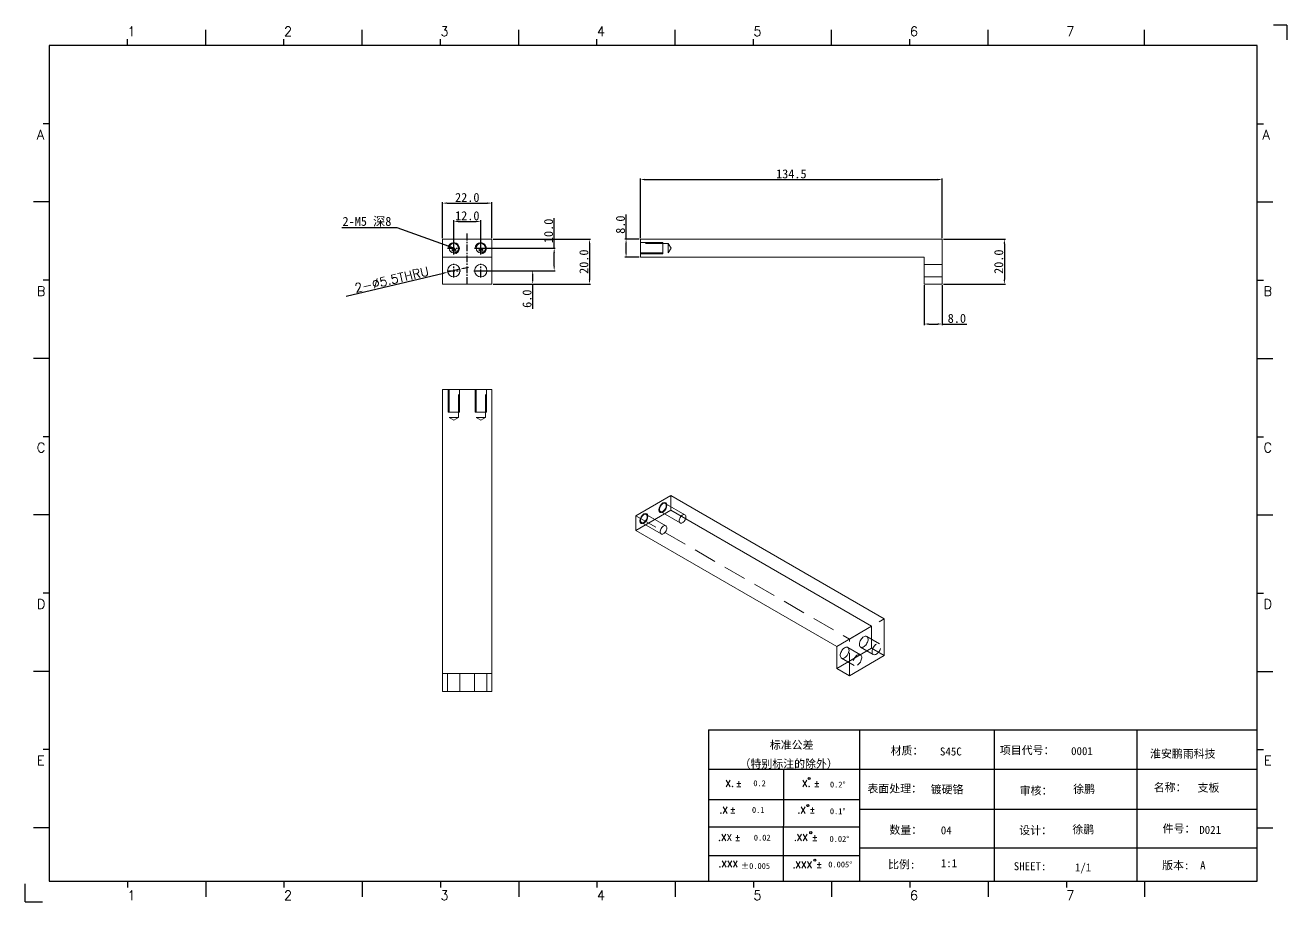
# Model space of a CAD drawing. Extents: x 83 to 30050, y -7164 to 695.
# Drawn here: x 27277 to 27839, y -3847 to -3456 of the extents above; entities that cross this region are included whole.
import ezdxf
from ezdxf.enums import TextEntityAlignment as Align

# ---------------------------------------------------------------- set-up
doc = ezdxf.new("R2010")
doc.units = 0
doc.header["$LTSCALE"] = 8
doc.header["$MEASUREMENT"] = 0
doc.header["$PDSIZE"] = 5
doc.linetypes.add('CENTER', pattern=[2, 1.25, -0.25, 0.25, -0.25])
doc.linetypes.add('HIDDEN', pattern=[1.905, 1.27, -0.635])
doc.layers.get('0').update_dxf_attribs({"linetype": 'CONTINUOUS'})
doc.layers.get('Defpoints').update_dxf_attribs({"linetype": 'CONTINUOUS'})
doc.layers.add('41', color=3, linetype='CONTINUOUS')
doc.layers.add('dim', color=82, linetype='CONTINUOUS', lineweight=9)
doc.layers.add('screw', color=33, linetype='CONTINUOUS', lineweight=13)
doc.styles.add('SIMPLEX', font='SIMPLEX')
doc.styles.get("Standard").update_dxf_attribs({"font": '', "height": 4})
doc.styles.add('TXT', font='txt.shx', dxfattribs={"bigfont": 'gbcbig.shx'})
doc.styles.get('Standard').set_extended_font_data('SimSun')
doc.dimstyles.new('ISO-25', dxfattribs={"dimtxt": 6, "dimasz": 2.5, "dimexe": 1.25, "dimexo": 0.625, "dimtad": 1, "dimdec": 1, "dimzin": 1, "dimdsep": 46, "dimtxsty": 'Standard', "dimcen": 2.5, "dimadec": 0, "dimazin": 0, "dimtm": 1e-09, "dimtfac": 1, "dimtdec": 1, "dimtmove": 0, "dimatfit": 3, "dimfxl": 1, "dimtolj": 1, "dimtzin": 0, "dimarcsym": 0})

# ---------------------------------------------------------------- blocks, each defined once
blk = doc.blocks.new('A$C0BB32EA6')
at = {"layer": '41'}
for p, q in [((90.21, 427.84), (90.21, 435.66)), ((168.4, 427.84), (168.4, 435.66)), ((168.4, 427.84), (168.4, 435.66)), ((168.4, 427.84), (168.4, 435.66)), ((246.58, 427.84), (246.58, 435.66)), ((246.58, 427.84), (246.58, 435.66)), ((324.77, 427.84), (324.77, 435.66)), ((402.96, 427.84), (402.96, 435.66)), ((481.15, 427.84), (481.15, 435.66)), ((559.34, 427.84), (559.34, 435.66)), ((51.11, 427.84), (51.11, 430.97)), ((129.3, 427.84), (129.3, 430.97)), ((129.3, 427.84), (129.3, 430.97)), ((129.3, 427.84), (129.3, 430.97)), ((207.49, 427.84), (207.49, 430.97)), ((207.49, 427.84), (207.49, 430.97)), ((285.68, 427.84), (285.68, 430.97)), ((363.87, 427.84), (363.87, 430.97)), ((442.06, 427.84), (442.06, 430.97)), ((615.63, 427.84), (12.02, 427.84)), ((12.02, 427.84), (12.02, 10.32)), ((615.63, 10.32), (615.63, 427.84)), ((12.02, 388.75), (8.89, 388.75)), ((615.63, 388.75), (618.76, 388.75)), ((12.02, 349.66), (4.2, 349.66)), ((615.63, 349.66), (623.45, 349.66)), ((12.02, 310.56), (8.89, 310.56)), ((615.63, 310.56), (618.76, 310.56)), ((12.02, 271.47), (4.2, 271.47)), ((615.63, 271.47), (623.45, 271.47)), ((12.02, 232.37), (8.89, 232.37)), ((615.63, 232.37), (618.76, 232.37)), ((12.02, 193.28), (4.2, 193.28)), ((615.63, 193.28), (623.45, 193.28)), ((12.02, 154.18), (8.89, 154.18)), ((615.63, 154.18), (618.76, 154.18)), ((12.02, 115.09), (4.2, 115.09)), ((615.63, 115.09), (623.45, 115.09)), ((341.34, 85.85), (615.63, 85.85)), ((341.34, 85.85), (341.34, 10.32)), ((416.87, 85.85), (416.87, 10.32)), ((484.16, 85.85), (484.16, 10.32)), ((555.4, 85.7), (555.4, 10.17)), ((12.02, 76), (8.89, 76)), ((615.63, 76), (618.76, 76)), ((615.63, 66.14), (341.34, 66.14)), ((378.86, 10.02), (379.1, 65.84)), ((341.34, 51.12), (416.87, 51.12)), ((615.63, 46.17), (416.87, 46.17)), ((12.02, 36.9), (4.2, 36.9)), ((341.34, 37.5), (401.12, 37.5)), ((341.34, 37.5), (416.87, 37.5)), ((615.63, 36.9), (623.45, 36.9)), ((615.63, 26.74), (416.87, 26.74)), ((341.34, 23.05), (401.87, 23.05)), ((341.34, 23.05), (401.87, 23.05)), ((341.34, 23.05), (401.87, 23.05)), ((341.34, 23.05), (401.87, 23.05)), ((341.34, 23.05), (401.87, 23.05)), ((341.34, 23.05), (416.87, 23.05)), ((12.02, 10.32), (615.63, 10.32)), ((51.11, 10.32), (51.11, 7.19)), ((90.21, 10.32), (90.21, 2.5)), ((129.3, 10.32), (129.3, 7.19)), ((168.4, 10.32), (168.4, 2.5)), ((207.49, 10.32), (207.49, 7.19)), ((246.58, 10.32), (246.58, 2.5)), ((285.68, 10.32), (285.68, 7.19)), ((324.77, 10.32), (324.77, 2.5)), ((326.34, 10.32), (401.87, 10.32)), ((363.87, 10.32), (363.87, 7.19)), ((402.96, 10.32), (402.96, 2.5)), ((442.06, 10.32), (442.06, 7.19)), ((481.15, 10.32), (481.15, 2.5)), ((520.24, 10.32), (520.24, 7.19)), ((559.34, 10.32), (559.34, 2.5))]:
    blk.add_line(p, q, dxfattribs=at)
at = {"layer": '41', "linetype": 'Continuous'}
for p, q in [((630.37, 437.94), (623.79, 437.94)), ((630.37, 437.94), (630.37, 430.59)), ((0, 0), (0, 8.98)), ((0, 0), (8.64, 0))]:
    blk.add_line(p, q, dxfattribs=at)
at = {"layer": '41'}
for centre in [(391.73, 61.61), (391.07, 48.04), (392.49, 34.54), (394.6, 20.83)]:
    blk.add_circle(centre, 0.516, dxfattribs=at)
at = {"layer": '41', "style": 'SIMPLEX'}
for s, height, p in [('1', 4.69, (51.11, 432.54)), ('2', 4.69, (129.3, 432.54)), ('3', 4.69, (207.49, 432.54)), ('4', 4.69, (285.68, 432.54)), ('5', 4.69, (363.87, 432.54)), ('6', 4.69, (442.06, 432.54)), ('7', 4.69, (520.24, 432.54)), ('A', 4.75, (5.76, 380.93)), ('A', 4.75, (618.27, 380.93)), ('B', 4.75, (5.76, 302.74)), ('B', 4.75, (618.72, 302.74)), ('C', 4.75, (5.76, 224.55)), ('C', 4.75, (618.72, 224.55)), ('D', 4.75, (5.76, 146.37)), ('D', 4.75, (618.72, 146.37)), ('E', 4.75, (5.76, 68.18)), ('E', 4.75, (618.95, 68.18)), ('X.', 3.284, (349.84, 57.49)), ('%%p', 3.284, (355.04, 57.36)), ('X.', 3.284, (388.21, 57.49)), ('%%p', 3.284, (394.07, 57.36)), ('.X', 3.284, (346.89, 44.16)), ('%%p', 3.284, (352.09, 44.33)), ('.X', 3.284, (385.9, 44.16)), ('%%p', 3.284, (391.76, 44.33)), ('.XX', 3.284, (346.2, 30.42)), ('%%p', 3.284, (354.44, 30.46)), ('.XX', 3.284, (384.11, 30.42)), ('%%p', 3.284, (393.01, 30.46)), ('.XXX', 3.284, (383.48, 16.83)), ('%%p', 3.284, (395.11, 16.95)), ('1', 4.69, (51.11, 0.87)), ('2', 4.69, (129.3, 0.87)), ('3', 4.69, (207.49, 0.87)), ('4', 4.69, (285.68, 0.87)), ('5', 4.69, (363.87, 0.87)), ('6', 4.69, (442.06, 0.87)), ('7', 4.69, (520.24, 0.87))]:
    blk.add_text(s, height=height, dxfattribs=at).set_placement(p)
at = {"layer": '41', "linetype": 'Continuous'}
for s, p in [('标准公差', (372.08, 76.36)), ('材质：', (432.42, 73.5)), ('项目代号：', (486.99, 73.71)), ('淮安鹏雨科技', (562.04, 71.96)), ('（特别标注的除外）', (356.94, 66.94)), ('表面处理：', (420.83, 54.55)), ('审核：', (496.9, 53.5)), ('名称：', (563.9, 55.18)), ('数量：', (431.79, 33.91)), ('设计：', (496.69, 33.7)), ('件号：', (568.32, 34.55)), ('比例:', (431.16, 16.65)), ('SHEET:', (493.95, 15.75)), ('1/1', (524.5, 15.18)), ('版本:', (568.11, 16.23))]:
    blk.add_text(s, height=4, dxfattribs=at).set_placement(p)
at = {"layer": '41'}
for s, p in [('0.2', (363.82, 57.75)), ('0.2%%D', (402.12, 57.11)), ('0.1', (363.14, 44.41)), ('0.1%%D', (402.07, 43.76)), ('0.02', (364.07, 30.58)), ('0.02%%D', (401.9, 29.93)), ('0.005%%D', (401.27, 17.16))]:
    blk.add_text(s, height=2.929, dxfattribs=at).set_placement(p)
at = {"layer": '41', "style": 'SIMPLEX'}
blk.add_text('.XXX', height=3.284, dxfattribs=at).set_placement((351.31, 18.87), align=Align.MIDDLE_CENTER)
at = {"layer": '41'}
blk.add_text('%%P0.005', height=2.929, dxfattribs=at).set_placement((364.87, 17.89), align=Align.MIDDLE_CENTER)
at = {"layer": '41', "linetype": 'Continuous'}
for tag, p in [('材质', (457.07, 73.08)), ('代号', (522.6, 73.29)), ('表面处理', (452.44, 54.13)), ('审核', (523.65, 54.34)), ('名称', (585.81, 54.97)), ('数量', (457.5, 33.7)), ('设计', (523.23, 34.13)), ('件号', (586.65, 33.91)), ('比例', (457.5, 17.28)), ('版本', (587.08, 16.23))]:
    blk.add_attdef(tag, p, '', height=4, dxfattribs=at)
blk = doc.blocks.new('screw_m5_l')
at = {"layer": 'screw', "color": 1, "linetype": 'CENTER', "ltscale": 0.3175}
for p, q in [((-2.75, 0), (2.75, 0)), ((0, -2.75), (0, 2.75))]:
    blk.add_line(p, q, dxfattribs=at)
at = {"layer": 'screw', "color": 33, "linetype": 'Continuous'}
blk.add_circle((0, 0), 2.1, dxfattribs=at)
at = {"layer": 'screw', "color": 92, "linetype": 'Continuous'}
blk.add_arc((0, 0), 2.5, 270, 180, dxfattribs=at)
at = {"layer": 'screw', "color": 6, "linetype": 'Continuous', "style": 'TXT'}
blk.add_text('M5', height=1, dxfattribs=at).set_placement((-0.85, -1.25))
blk = doc.blocks.new('*D1188')
at = {"layer": 'Defpoints', "color": 0}
for p in [(27480.04, -3543.57), (27468.04, -3555.52), (27480.04, -3555.52)]:
    blk.add_point(p, dxfattribs=at)
at = {"layer": 'dim', "color": 0, "lineweight": -2}
for p, q in [((27468.04, -3555.02), (27468.04, -3543.07)), ((27470.04, -3543.57), (27478.04, -3543.57)), ((27480.04, -3555.02), (27480.04, -3543.07))]:
    blk.add_line(p, q, dxfattribs=at)
at = {"layer": 'dim', "color": 0}
for points in [[(27470.04, -3543.24), (27470.04, -3543.91), (27468.04, -3543.57)], [(27478.04, -3543.24), (27478.04, -3543.91), (27480.04, -3543.57)]]:
    blk.add_solid(points, dxfattribs=at)
at = {"layer": 'dim', "color": 0, "insert": (27474.04, -3541.07), "char_height": 4, "attachment_point": 5}
blk.add_mtext('\\A1;12.0', dxfattribs=at)
blk = doc.blocks.new('*D1189')
at = {"layer": 'Defpoints', "color": 0}
for p in [(27485.04, -3535.43), (27463.04, -3551.52), (27485.04, -3551.52)]:
    blk.add_point(p, dxfattribs=at)
at = {"layer": 'dim', "color": 0, "lineweight": -2}
for p, q in [((27463.04, -3551.02), (27463.04, -3534.93)), ((27485.04, -3551.02), (27485.04, -3534.93)), ((27465.04, -3535.43), (27483.04, -3535.43))]:
    blk.add_line(p, q, dxfattribs=at)
at = {"layer": 'dim', "color": 0}
for points in [[(27465.04, -3535.1), (27465.04, -3535.76), (27463.04, -3535.43)], [(27483.04, -3535.1), (27483.04, -3535.76), (27485.04, -3535.43)]]:
    blk.add_solid(points, dxfattribs=at)
at = {"layer": 'dim', "color": 0, "insert": (27474.04, -3532.93), "char_height": 4, "attachment_point": 5}
blk.add_mtext('\\A1;22.0', dxfattribs=at)
blk = doc.blocks.new('*D1191')
at = {"layer": 'Defpoints', "color": 0}
for p in [(27480.04, -3565.52), (27485.04, -3571.52), (27503.17, -3571.52)]:
    blk.add_point(p, dxfattribs=at)
at = {"layer": 'dim', "color": 0, "lineweight": -2}
for p, q in [((27480.54, -3565.52), (27503.67, -3565.52)), ((27503.17, -3567.52), (27503.17, -3569.52)), ((27485.54, -3571.52), (27503.67, -3571.52)), ((27503.17, -3571.52), (27503.17, -3582.5))]:
    blk.add_line(p, q, dxfattribs=at)
at = {"layer": 'dim', "color": 0}
for points in [[(27502.84, -3567.52), (27503.51, -3567.52), (27503.17, -3565.52)], [(27502.84, -3569.52), (27503.51, -3569.52), (27503.17, -3571.52)]]:
    blk.add_solid(points, dxfattribs=at)
at = {"layer": 'dim', "color": 0, "insert": (27500.67, -3578.01), "char_height": 4, "attachment_point": 5, "rotation": 90}
blk.add_mtext('\\A1;6.0', dxfattribs=at)
blk = doc.blocks.new('*D1192')
at = {"layer": 'Defpoints', "color": 0}
for p in [(27465.37, -3566.15), (27470.72, -3564.89)]:
    blk.add_point(p, dxfattribs=at)
at = {"layer": 'dim', "color": 0, "lineweight": -2}
for p, q in [((27420.04, -3576.87), (27463.42, -3566.61)), ((27470.72, -3564.89), (27465.37, -3566.15)), ((27472.67, -3564.43), (27474.61, -3563.97))]:
    blk.add_line(p, q, dxfattribs=at)
at = {"layer": 'dim', "color": 0}
for points in [[(27463.34, -3566.29), (27463.5, -3566.94), (27465.37, -3566.15)], [(27472.59, -3564.1), (27472.74, -3564.75), (27470.72, -3564.89)]]:
    blk.add_solid(points, dxfattribs=at)
at = {"layer": 'dim', "color": 0, "insert": (27438.64, -3569.91), "char_height": 4, "attachment_point": 5, "rotation": 13.3063}
blk.add_mtext('\\A1;{\\Ftxt,bigfont|c134; 2-∅5.5THRU}', dxfattribs=at)
blk = doc.blocks.new('*D1193')
at = {"layer": 'Defpoints', "color": 0}
for p in [(27485.04, -3551.52), (27485.04, -3571.52), (27528.51, -3571.52)]:
    blk.add_point(p, dxfattribs=at)
at = {"layer": 'dim', "color": 0, "lineweight": -2}
for p, q in [((27485.54, -3551.52), (27529.01, -3551.52)), ((27528.51, -3553.52), (27528.51, -3569.52)), ((27485.54, -3571.52), (27529.01, -3571.52))]:
    blk.add_line(p, q, dxfattribs=at)
at = {"layer": 'dim', "color": 0}
for points in [[(27528.18, -3553.52), (27528.84, -3553.52), (27528.51, -3551.52)], [(27528.18, -3569.52), (27528.84, -3569.52), (27528.51, -3571.52)]]:
    blk.add_solid(points, dxfattribs=at)
at = {"layer": 'dim', "color": 0, "insert": (27526.01, -3561.52), "char_height": 4, "attachment_point": 5, "rotation": 90}
blk.add_mtext('\\A1;20.0', dxfattribs=at)
blk = doc.blocks.new('*D1194')
at = {"layer": 'Defpoints', "color": 0}
for p in [(27685.66, -3524.92), (27551.16, -3551.52), (27685.66, -3551.52)]:
    blk.add_point(p, dxfattribs=at)
at = {"layer": 'dim', "color": 0, "lineweight": -2}
for p, q in [((27551.16, -3551.02), (27551.16, -3524.42)), ((27553.16, -3524.92), (27683.66, -3524.92)), ((27685.66, -3551.02), (27685.66, -3524.42))]:
    blk.add_line(p, q, dxfattribs=at)
at = {"layer": 'dim', "color": 0}
for points in [[(27553.16, -3524.59), (27553.16, -3525.26), (27551.16, -3524.92)], [(27683.66, -3524.59), (27683.66, -3525.26), (27685.66, -3524.92)]]:
    blk.add_solid(points, dxfattribs=at)
at = {"layer": 'dim', "color": 0, "insert": (27618.41, -3522.42), "char_height": 4, "attachment_point": 5}
blk.add_mtext('\\A1;134.5', dxfattribs=at)
blk = doc.blocks.new('*D1195')
at = {"layer": 'Defpoints', "color": 0}
for p in [(27685.66, -3551.52), (27685.66, -3571.52), (27713.32, -3571.52)]:
    blk.add_point(p, dxfattribs=at)
at = {"layer": 'dim', "color": 0, "lineweight": -2}
for p, q in [((27686.16, -3551.52), (27713.82, -3551.52)), ((27713.32, -3553.52), (27713.32, -3569.52)), ((27686.16, -3571.52), (27713.82, -3571.52))]:
    blk.add_line(p, q, dxfattribs=at)
at = {"layer": 'dim', "color": 0}
for points in [[(27712.98, -3553.52), (27713.65, -3553.52), (27713.32, -3551.52)], [(27712.98, -3569.52), (27713.65, -3569.52), (27713.32, -3571.52)]]:
    blk.add_solid(points, dxfattribs=at)
at = {"layer": 'dim', "color": 0, "insert": (27710.82, -3561.52), "char_height": 4, "attachment_point": 5, "rotation": 90}
blk.add_mtext('\\A1;20.0', dxfattribs=at)
blk = doc.blocks.new('*D1196')
at = {"layer": 'Defpoints', "color": 0}
for p in [(27677.66, -3571.52), (27685.66, -3571.52), (27685.66, -3589.29)]:
    blk.add_point(p, dxfattribs=at)
at = {"layer": 'dim', "color": 0, "lineweight": -2}
for p, q in [((27677.66, -3572.02), (27677.66, -3589.79)), ((27685.66, -3572.02), (27685.66, -3589.79)), ((27679.66, -3589.29), (27683.66, -3589.29)), ((27685.66, -3589.29), (27696.66, -3589.29))]:
    blk.add_line(p, q, dxfattribs=at)
at = {"layer": 'dim', "color": 0}
for points in [[(27679.66, -3588.95), (27679.66, -3589.62), (27677.66, -3589.29)], [(27683.66, -3588.95), (27683.66, -3589.62), (27685.66, -3589.29)]]:
    blk.add_solid(points, dxfattribs=at)
at = {"layer": 'dim', "color": 0, "insert": (27692.16, -3586.79), "char_height": 4, "attachment_point": 5}
blk.add_mtext('\\A1;8.0', dxfattribs=at)
blk = doc.blocks.new('*D1197')
at = {"layer": 'Defpoints', "color": 0}
for p in [(27544.79, -3551.52), (27551.16, -3551.52), (27551.16, -3559.52)]:
    blk.add_point(p, dxfattribs=at)
at = {"layer": 'dim', "color": 0, "lineweight": -2}
for p, q in [((27544.79, -3551.52), (27544.79, -3540.52)), ((27550.66, -3551.52), (27544.29, -3551.52)), ((27544.79, -3557.52), (27544.79, -3553.52)), ((27550.66, -3559.52), (27544.29, -3559.52))]:
    blk.add_line(p, q, dxfattribs=at)
at = {"layer": 'dim', "color": 0}
for points in [[(27544.45, -3553.52), (27545.12, -3553.52), (27544.79, -3551.52)], [(27544.45, -3557.52), (27545.12, -3557.52), (27544.79, -3559.52)]]:
    blk.add_solid(points, dxfattribs=at)
at = {"layer": 'dim', "color": 0, "insert": (27542.29, -3545.02), "char_height": 4, "attachment_point": 5, "rotation": 90}
blk.add_mtext('\\A1;8.0', dxfattribs=at)
blk = doc.blocks.new('*D1392')
at = {"layer": 'Defpoints', "color": 0}
for p in [(27480.04, -3555.52), (27512.76, -3555.52), (27480.54, -3565.52)]:
    blk.add_point(p, dxfattribs=at)
at = {"layer": 'dim', "color": 0, "lineweight": -2}
for p, q in [((27512.76, -3555.52), (27512.76, -3542.08)), ((27480.54, -3555.52), (27513.26, -3555.52)), ((27512.76, -3563.52), (27512.76, -3557.52)), ((27481.04, -3565.52), (27513.26, -3565.52))]:
    blk.add_line(p, q, dxfattribs=at)
at = {"layer": 'dim', "color": 0}
for points in [[(27512.43, -3557.52), (27513.09, -3557.52), (27512.76, -3555.52)], [(27512.43, -3563.52), (27513.09, -3563.52), (27512.76, -3565.52)]]:
    blk.add_solid(points, dxfattribs=at)
at = {"layer": 'dim', "color": 0, "insert": (27510.26, -3547.8), "char_height": 4, "attachment_point": 5, "rotation": 90}
blk.add_mtext('\\A1;10.0', dxfattribs=at)

msp = doc.modelspace()

# ---------------------------------------------------------------- linework, layer by layer
at = {"color": 7, "linetype": 'Continuous', "lineweight": 15}
for p, q in [((27485.043, -3551.52), (27463.043, -3551.52)), ((27463.043, -3559.52), (27463.043, -3551.52)), ((27485.043, -3559.52), (27485.043, -3551.52)), ((27551.162, -3559.52), (27551.162, -3551.52)), ((27685.662, -3551.52), (27551.162, -3551.52)), ((27685.662, -3571.52), (27685.662, -3551.52)), ((27485.043, -3559.52), (27463.043, -3559.52)), ((27463.043, -3571.52), (27463.043, -3559.52)), ((27485.043, -3571.52), (27485.043, -3559.52)), ((27677.662, -3559.52), (27551.162, -3559.52)), ((27677.662, -3571.52), (27677.662, -3559.52)), ((27485.043, -3571.52), (27463.043, -3571.52)), ((27685.662, -3571.52), (27677.662, -3571.52)), ((27485.043, -3618.512), (27463.043, -3618.512)), ((27463.043, -3618.512), (27463.043, -3745.012)), ((27485.043, -3745.012), (27485.043, -3618.512)), ((27564.739, -3665.73), (27549.182, -3674.711)), ((27564.739, -3672.262), (27564.739, -3665.73)), ((27659.845, -3720.633), (27564.739, -3665.73)), ((27564.739, -3672.262), (27549.182, -3681.243)), ((27549.182, -3681.243), (27549.182, -3674.711)), ((27654.188, -3723.9), (27564.739, -3672.262)), ((27549.182, -3681.243), (27638.631, -3732.881)), ((27659.845, -3736.964), (27659.845, -3720.633)), ((27654.188, -3723.9), (27638.631, -3732.881)), ((27654.188, -3733.699), (27654.188, -3723.9)), ((27638.631, -3742.679), (27638.631, -3732.881)), ((27654.188, -3733.699), (27638.631, -3742.679)), ((27644.288, -3745.945), (27659.845, -3736.964)), ((27659.845, -3736.964), (27654.188, -3733.699)), ((27638.631, -3742.679), (27644.288, -3745.945)), ((27485.043, -3745.012), (27463.043, -3745.012)), ((27463.043, -3745.012), (27463.043, -3753.012)), ((27485.043, -3753.012), (27485.043, -3745.012)), ((27463.043, -3753.012), (27485.043, -3753.012))]:
    msp.add_line(p, q, dxfattribs=at)
at = {"color": 1, "linetype": 'CENTER', "ltscale": 0.3048}
msp.add_line((27474.043, -3571.52), (27474.043, -3548.356), dxfattribs=at)
at = {"color": 1, "linetype": 'CENTER', "ltscale": 0.3175}
for p, q in [((27465.293, -3555.52), (27470.793, -3555.52)), ((27468.043, -3558.27), (27468.043, -3552.77)), ((27477.293, -3555.52), (27482.793, -3555.52)), ((27480.043, -3558.27), (27480.043, -3552.77))]:
    msp.add_line(p, q, dxfattribs=at)
at = {"color": 7, "linetype": 'Continuous', "lineweight": 0}
for p, q in [((27551.162, -3553.02), (27561.162, -3553.02)), ((27551.162, -3553.02), (27561.162, -3553.02)), ((27551.162, -3558.02), (27561.162, -3558.02)), ((27551.162, -3558.02), (27561.162, -3558.02)), ((27465.543, -3618.512), (27465.543, -3628.512)), ((27470.543, -3618.512), (27470.543, -3628.512)), ((27477.543, -3618.512), (27477.543, -3628.512)), ((27482.543, -3618.512), (27482.543, -3628.512))]:
    msp.add_line(p, q, dxfattribs=at)
at = {"color": 7, "linetype": 'HIDDEN', "lineweight": 0}
for p, q in [((27563.562, -3553.42), (27551.162, -3553.42)), ((27551.162, -3557.62), (27563.562, -3557.62)), ((27561.162, -3558.02), (27561.162, -3553.02)), ((27561.162, -3558.02), (27561.162, -3553.02)), ((27563.562, -3557.62), (27563.562, -3553.42)), ((27564.823, -3555.52), (27563.562, -3553.42)), ((27563.562, -3557.62), (27564.823, -3555.52)), ((27685.662, -3562.77), (27677.662, -3562.77)), ((27677.662, -3568.27), (27685.662, -3568.27)), ((27465.943, -3618.512), (27465.943, -3630.912)), ((27470.143, -3630.912), (27470.143, -3618.512)), ((27477.943, -3618.512), (27477.943, -3630.912)), ((27482.143, -3630.912), (27482.143, -3618.512)), ((27465.543, -3628.512), (27470.543, -3628.512)), ((27477.543, -3628.512), (27482.543, -3628.512)), ((27465.943, -3630.912), (27468.043, -3630.912)), ((27465.943, -3630.912), (27468.043, -3632.174)), ((27468.043, -3630.912), (27470.143, -3630.912)), ((27468.043, -3632.174), (27470.143, -3630.912)), ((27477.943, -3630.912), (27480.043, -3630.912)), ((27477.943, -3630.912), (27480.043, -3632.174)), ((27480.043, -3630.912), (27482.143, -3630.912)), ((27480.043, -3632.174), (27482.143, -3630.912)), ((27571.021, -3674.28), (27562.253, -3669.219)), ((27549.182, -3674.711), (27644.288, -3729.614)), ((27562.536, -3679.179), (27553.768, -3674.117)), ((27560.153, -3672.856), (27568.921, -3677.918)), ((27551.668, -3677.754), (27560.436, -3682.816)), ((27644.288, -3729.614), (27659.845, -3720.633)), ((27644.288, -3745.945), (27644.288, -3729.614)), ((27657.684, -3731.724), (27652.027, -3728.459)), ((27649.199, -3736.623), (27643.542, -3733.357)), ((27649.277, -3733.222), (27654.934, -3736.488)), ((27640.792, -3738.121), (27646.449, -3741.386)), ((27465.293, -3745.012), (27465.293, -3753.012)), ((27470.793, -3753.012), (27470.793, -3745.012)), ((27477.293, -3745.012), (27477.293, -3753.012)), ((27482.793, -3753.012), (27482.793, -3745.012))]:
    msp.add_line(p, q, dxfattribs=at)
at = {"color": 1, "linetype": 'CENTER', "ltscale": 0.34925}
for p, q in [((27468.043, -3568.545), (27468.043, -3562.495)), ((27480.043, -3568.545), (27480.043, -3562.495)), ((27465.018, -3565.52), (27471.068, -3565.52)), ((27477.018, -3565.52), (27483.068, -3565.52))]:
    msp.add_line(p, q, dxfattribs=at)
at = {"color": 7, "linetype": 'Continuous', "lineweight": 0, "flags": 128}
for points in [[(27561.203, -3673.079), (27560.527, -3673.314), (27559.953, -3673.202), (27559.57, -3672.761), (27559.435, -3672.058), (27559.57, -3671.199), (27559.953, -3670.315), (27560.527, -3669.542), (27561.203, -3668.996), (27561.88, -3668.761), (27562.453, -3668.872), (27562.836, -3669.313), (27562.971, -3670.017), (27562.836, -3670.876), (27562.453, -3671.759), (27561.88, -3672.533), (27561.203, -3673.079)], [(27552.718, -3677.977), (27552.041, -3678.212), (27551.468, -3678.101), (27551.085, -3677.66), (27550.95, -3676.956), (27551.085, -3676.097), (27551.468, -3675.214), (27552.041, -3674.44), (27552.718, -3673.894), (27553.394, -3673.659), (27553.968, -3673.771), (27554.351, -3674.212), (27554.486, -3674.915), (27554.351, -3675.774), (27553.968, -3676.658), (27553.394, -3677.431), (27552.718, -3677.977)]]:
    msp.add_lwpolyline(points, dxfattribs=at)
at = {"color": 7, "linetype": 'Continuous', "lineweight": 15, "flags": 128}
for points in [[(27561.203, -3672.752), (27561.522, -3672.528), (27561.827, -3672.234), (27562.102, -3671.884), (27562.335, -3671.494), (27562.515, -3671.083), (27562.634, -3670.67), (27562.686, -3670.274), (27562.669, -3669.914), (27562.583, -3669.606), (27562.432, -3669.365), (27562.224, -3669.203), (27561.969, -3669.126), (27561.677, -3669.139), (27561.364, -3669.24), (27561.043, -3669.425), (27560.729, -3669.686), (27560.438, -3670.01), (27560.182, -3670.382), (27559.974, -3670.784), (27559.824, -3671.199), (27559.738, -3671.606), (27559.72, -3671.986), (27559.772, -3672.322), (27559.891, -3672.598), (27560.071, -3672.801), (27560.305, -3672.921), (27560.58, -3672.953), (27560.884, -3672.896), (27561.203, -3672.752)], [(27552.718, -3677.65), (27553.037, -3677.426), (27553.341, -3677.132), (27553.617, -3676.782), (27553.85, -3676.392), (27554.03, -3675.981), (27554.149, -3675.568), (27554.201, -3675.173), (27554.183, -3674.812), (27554.097, -3674.505), (27553.947, -3674.264), (27553.739, -3674.101), (27553.483, -3674.024), (27553.192, -3674.037), (27552.878, -3674.138), (27552.557, -3674.324), (27552.244, -3674.584), (27551.952, -3674.908), (27551.697, -3675.28), (27551.489, -3675.683), (27551.338, -3676.097), (27551.253, -3676.504), (27551.235, -3676.884), (27551.287, -3677.22), (27551.406, -3677.496), (27551.586, -3677.699), (27551.819, -3677.82), (27552.094, -3677.852), (27552.399, -3677.795), (27552.718, -3677.65)], [(27650.652, -3728.595), (27650.284, -3728.848), (27649.93, -3729.173), (27649.601, -3729.558), (27649.31, -3729.99), (27649.068, -3730.452), (27648.883, -3730.929), (27648.762, -3731.402), (27648.71, -3731.855), (27648.727, -3732.271), (27648.815, -3732.636), (27648.968, -3732.935), (27649.183, -3733.159), (27649.45, -3733.299), (27649.761, -3733.351), (27650.104, -3733.311), (27650.467, -3733.182), (27650.837, -3732.969), (27651.2, -3732.679), (27651.543, -3732.322), (27651.854, -3731.912), (27652.122, -3731.463), (27652.336, -3730.991), (27652.49, -3730.514), (27652.577, -3730.049), (27652.595, -3729.612), (27652.542, -3729.22), (27652.421, -3728.887), (27652.236, -3728.624), (27651.994, -3728.441), (27651.704, -3728.345), (27651.375, -3728.339), (27651.02, -3728.423), (27650.652, -3728.595)], [(27642.167, -3737.984), (27642.535, -3737.731), (27642.89, -3737.406), (27643.218, -3737.021), (27643.509, -3736.589), (27643.751, -3736.127), (27643.936, -3735.651), (27644.057, -3735.177), (27644.109, -3734.724), (27644.092, -3734.308), (27644.005, -3733.944), (27643.851, -3733.644), (27643.637, -3733.42), (27643.369, -3733.28), (27643.058, -3733.229), (27642.715, -3733.268), (27642.352, -3733.397), (27641.982, -3733.61), (27641.619, -3733.901), (27641.276, -3734.257), (27640.965, -3734.668), (27640.697, -3735.117), (27640.483, -3735.588), (27640.329, -3736.065), (27640.242, -3736.53), (27640.225, -3736.967), (27640.277, -3737.359), (27640.398, -3737.693), (27640.583, -3737.956), (27640.825, -3738.139), (27641.116, -3738.235), (27641.444, -3738.241), (27641.799, -3738.156), (27642.167, -3737.984)]]:
    msp.add_lwpolyline(points, dxfattribs=at)
at = {"color": 7, "linetype": 'HIDDEN', "lineweight": 0, "flags": 128}
for points in [[(27569.971, -3677.814), (27570.291, -3677.589), (27570.595, -3677.295), (27570.87, -3676.945), (27571.103, -3676.556), (27571.283, -3676.145), (27571.402, -3675.732), (27571.454, -3675.336), (27571.437, -3674.976), (27571.351, -3674.668), (27571.2, -3674.427), (27570.993, -3674.265), (27570.737, -3674.188), (27570.445, -3674.2), (27570.132, -3674.302), (27569.811, -3674.487), (27569.497, -3674.748), (27569.206, -3675.072), (27568.95, -3675.444), (27568.742, -3675.846), (27568.592, -3676.261), (27568.506, -3676.667), (27568.489, -3677.048), (27568.541, -3677.384), (27568.659, -3677.66), (27568.84, -3677.862), (27569.073, -3677.983), (27569.348, -3678.015), (27569.652, -3677.958), (27569.971, -3677.814)], [(27561.486, -3682.712), (27561.805, -3682.488), (27562.11, -3682.194), (27562.385, -3681.844), (27562.618, -3681.454), (27562.798, -3681.043), (27562.917, -3680.63), (27562.969, -3680.234), (27562.951, -3679.874), (27562.866, -3679.566), (27562.715, -3679.326), (27562.507, -3679.163), (27562.252, -3679.086), (27561.96, -3679.099), (27561.647, -3679.2), (27561.326, -3679.385), (27561.012, -3679.646), (27560.721, -3679.97), (27560.465, -3680.342), (27560.257, -3680.745), (27560.107, -3681.159), (27560.021, -3681.566), (27560.003, -3681.946), (27560.055, -3682.282), (27560.174, -3682.558), (27560.354, -3682.761), (27560.587, -3682.881), (27560.863, -3682.914), (27561.167, -3682.856), (27561.486, -3682.712)], [(27656.309, -3731.861), (27655.941, -3732.114), (27655.586, -3732.439), (27655.258, -3732.824), (27654.967, -3733.256), (27654.725, -3733.718), (27654.54, -3734.194), (27654.419, -3734.668), (27654.367, -3735.121), (27654.384, -3735.537), (27654.471, -3735.901), (27654.625, -3736.201), (27654.839, -3736.425), (27655.107, -3736.565), (27655.418, -3736.616), (27655.761, -3736.577), (27656.124, -3736.448), (27656.494, -3736.235), (27656.857, -3735.944), (27657.2, -3735.588), (27657.511, -3735.177), (27657.779, -3734.728), (27657.993, -3734.257), (27658.147, -3733.78), (27658.234, -3733.315), (27658.251, -3732.878), (27658.199, -3732.486), (27658.078, -3732.152), (27657.893, -3731.889), (27657.651, -3731.706), (27657.36, -3731.61), (27657.032, -3731.604), (27656.677, -3731.689), (27656.309, -3731.861)], [(27647.824, -3741.25), (27648.192, -3740.997), (27648.547, -3740.672), (27648.875, -3740.287), (27649.166, -3739.855), (27649.408, -3739.393), (27649.593, -3738.916), (27649.714, -3738.443), (27649.766, -3737.99), (27649.749, -3737.574), (27649.661, -3737.209), (27649.508, -3736.91), (27649.293, -3736.686), (27649.026, -3736.546), (27648.715, -3736.494), (27648.372, -3736.534), (27648.009, -3736.662), (27647.639, -3736.876), (27647.276, -3737.166), (27646.933, -3737.523), (27646.622, -3737.933), (27646.354, -3738.382), (27646.14, -3738.854), (27645.986, -3739.331), (27645.899, -3739.796), (27645.881, -3740.233), (27645.934, -3740.625), (27646.055, -3740.958), (27646.24, -3741.221), (27646.482, -3741.404), (27646.772, -3741.5), (27647.101, -3741.506), (27647.456, -3741.422), (27647.824, -3741.25)]]:
    msp.add_lwpolyline(points, dxfattribs=at)
at = {"color": 7, "linetype": 'Continuous', "lineweight": 15}
for centre in [(27468.043, -3565.52), (27480.043, -3565.52)]:
    msp.add_circle(centre, 2.75, dxfattribs=at)

# ---------------------------------------------------------------- block references
at = {"layer": '41', "linetype": 'Continuous', "xscale": 0.8916100448277575, "yscale": 0.8916100448259385, "zscale": 0.8916100448256004}
msp.add_blockref('A$C0BB32EA6', (27277.094, -3846.657), dxfattribs=at).add_auto_attribs({'版本': 'A', '件号': 'D021', '名称': '支板', '设计': '徐鹏', '审核': '徐鹏', '代号': '0001', '比例': '1:1', '数量': '04', '表面处理': '镀硬铬', '材质': 'S45C'})
at = {"layer": 'screw'}
for p in [(27468.043, -3555.52), (27480.043, -3555.52)]:
    msp.add_blockref('screw_m5_l', p, dxfattribs=at)

# ---------------------------------------------------------------- texts
at = {"layer": 'dim', "insert": (27440.234, -3545.961), "char_height": 4, "attachment_point": 9}
msp.add_mtext('\\A1;2-M5 深8', dxfattribs=at)

# ---------------------------------------------------------------- dimensions: what is measured, and where the dimension line sits
at = {"layer": 'dim'}
for base, p1, p2, picture, middle in [((27685.662, -3524.922), (27551.162, -3551.52), (27685.662, -3551.52), '*D1194', (27618.412, -3522.422)), ((27485.043, -3535.431), (27463.043, -3551.52), (27485.043, -3551.52), '*D1189', (27474.043, -3532.931)), ((27480.043, -3543.572), (27468.043, -3555.52), (27480.043, -3555.52), '*D1188', (27474.043, -3541.072)), ((27685.662, -3589.288), (27677.662, -3571.52), (27685.662, -3571.52), '*D1196', (27692.161, -3586.788))]:
    dim = msp.add_linear_dim(base=base, p1=p1, p2=p2, dimstyle='ISO-25', override={"dimtxt": 2.5, "dimasz": 2, "dimexe": 0.49975, "dimexo": 0.49975, "dimgap": 0.49975}, dxfattribs=at)
    dim.commit()
    dim.dimension.update_dxf_attribs({"geometry": picture, "text_midpoint": middle})
for base, p1, p2, picture, middle in [((27544.788, -3551.52), (27551.162, -3559.52), (27551.162, -3551.52), '*D1197', (27542.288, -3545.021)), ((27512.761, -3555.52), (27480.542, -3565.52), (27480.043, -3555.52), '*D1392', (27510.262, -3547.798)), ((27528.511, -3571.52), (27485.043, -3551.52), (27485.043, -3571.52), '*D1193', (27526.011, -3561.52)), ((27713.318, -3571.52), (27685.662, -3551.52), (27685.662, -3571.52), '*D1195', (27710.819, -3561.52)), ((27503.172, -3571.52), (27480.043, -3565.52), (27485.043, -3571.52), '*D1191', (27500.672, -3578.009))]:
    dim = msp.add_linear_dim(base=base, p1=p1, p2=p2, angle=90, dimstyle='ISO-25', override={"dimtxt": 2.5, "dimasz": 2, "dimexe": 0.49975, "dimexo": 0.49975, "dimgap": 0.49975}, dxfattribs=at)
    dim.commit()
    dim.dimension.update_dxf_attribs({"geometry": picture, "text_midpoint": middle})
dim = msp.add_diameter_dim_2p(p1=(27470.719, -3564.887), p2=(27465.366, -3566.153), text='{\\Ftxt,bigfont|c134; 2-<>THRU}', dimstyle='ISO-25', override={"dimtxt": 2.5, "dimasz": 2, "dimexe": 0.49975, "dimexo": 0.49975, "dimgap": 0.49975}, dxfattribs=at)
dim.commit()
dim.dimension.update_dxf_attribs({"geometry": '*D1192', "text_midpoint": (27439.213, -3572.339), "dimtype": 163})

# ---------------------------------------------------------------- leaders
at = {"layer": 'dim', "annotation_type": 0, "has_hookline": 1, "hookline_direction": 1, "text_width": 22.133}
msp.add_leader([(27468.006, -3555.52), (27442.734, -3546.461), (27440.734, -3546.461)], dimstyle='ISO-25', override={"dimtxt": 2.5, "dimasz": 2, "dimexe": 0.49975, "dimexo": 0.49975, "dimgap": 0.49975}, dxfattribs=at)

doc.saveas('drawing.dxf')
